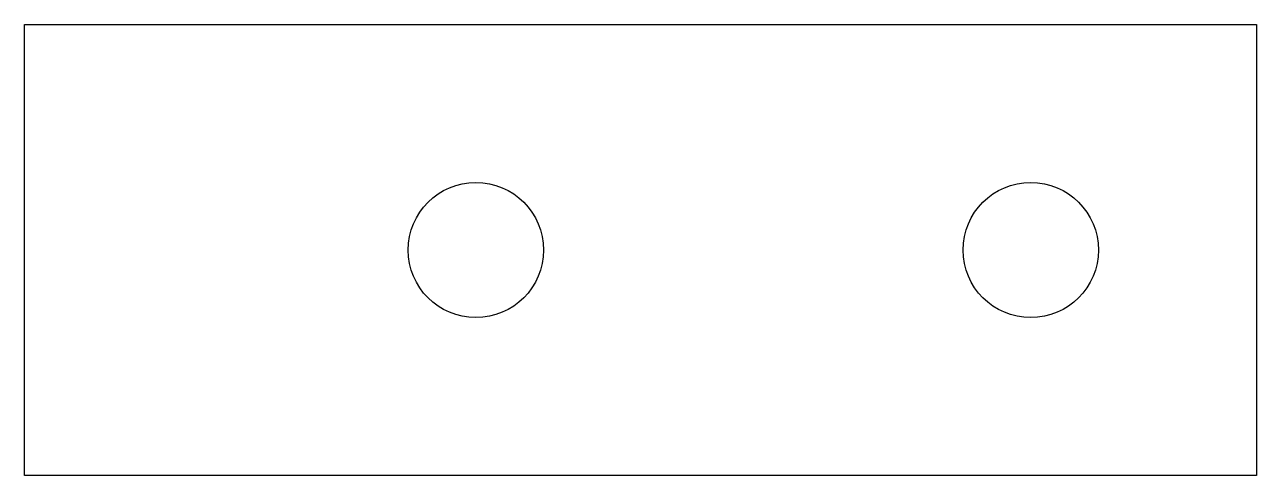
# Model space of a CAD drawing. Header units: millimetres. Extents: x -5.7 to 21.6, y -123.2 to -113.2.
import ezdxf

# ---------------------------------------------------------------- set-up
doc = ezdxf.new("R2010")
doc.units = ezdxf.units.MM
doc.layers.get('0').update_dxf_attribs({"linetype": 'CONTINUOUS'})

msp = doc.modelspace()

# ---------------------------------------------------------------- linework, layer by layer
msp.add_lwpolyline([(21.613, -123.239), (-5.685, -123.239), (-5.685, -113.239), (21.613, -113.239)], close=True)
for centre in [(4.315, -118.239), (16.613, -118.239)]:
    msp.add_circle(centre, 1.5)

doc.saveas('drawing.dxf')
